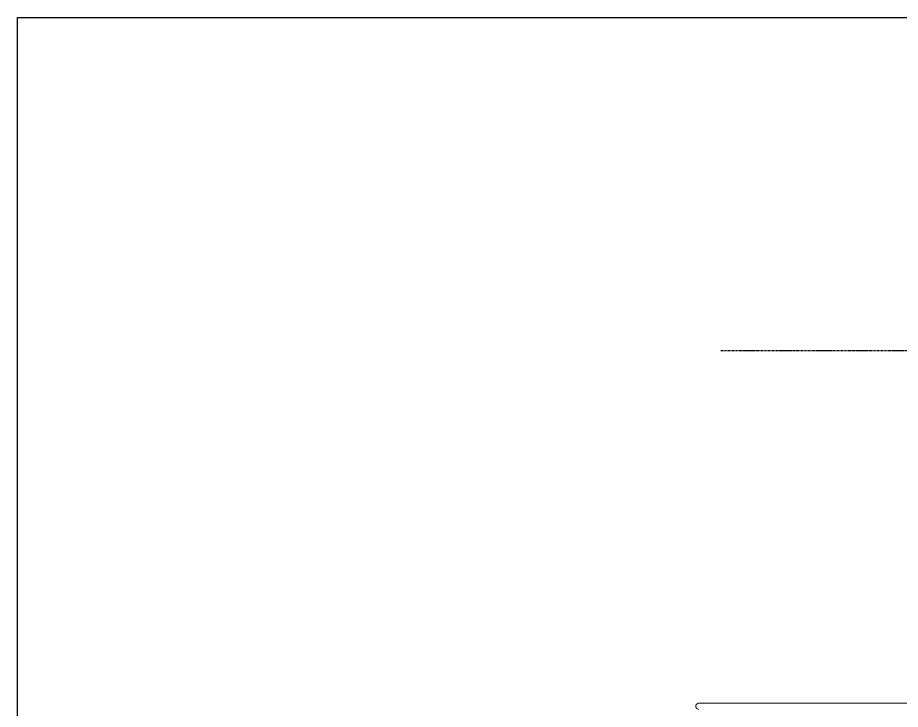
# Model space of a CAD drawing. Header units: millimetres. Extents: x -9575 to 27274, y -4387 to 11354.
# Drawn here: x -9575 to -4177, y 7125 to 11354 of the extents above; entities that cross this region are included whole.
import ezdxf

# ---------------------------------------------------------------- set-up
doc = ezdxf.new("R2010")
doc.units = ezdxf.units.MM
doc.linetypes.add('Grid Line 1_2_', pattern=[22.225, 12.7, -3.175, 3.175, -3.175])
doc.layers.add('A-FLOR-HRAL', color=11, linetype='Continuous', lineweight=9)

# ---------------------------------------------------------------- blocks, each defined once
blk = doc.blocks.new('Top Rail Type - Top Rail_Internal_-435931-North')
at = {"layer": 'A-FLOR-HRAL'}
blk.add_line((8733.6, 7162.8), (-5408.6, 7162.8), dxfattribs=at)
at = {"layer": 'A-FLOR-HRAL', "flags": 128}
for points in [[(-5408.6, 7162.8), (-5413.5, 7162.2), (-5418.1, 7160.2), (-5422.1, 7157.2), (-5425.1, 7153.3), (-5427, 7148.7), (-5427.6, 7143.7)], [(-5427.6, 7143.7), (-5427, 7148.7), (-5425.1, 7153.3), (-5422.1, 7157.2), (-5418.1, 7160.2), (-5413.5, 7162.2), (-5408.6, 7162.8)], [(-5427.6, 7143.7), (-5427, 7138.8), (-5425.1, 7134.2), (-5422.1, 7130.3), (-5418.1, 7127.3), (-5413.5, 7125.3), (-5409.1, 7124.7)], [(-5409.1, 7124.7), (-5413.5, 7125.3), (-5418.1, 7127.3), (-5422.1, 7130.3), (-5425.1, 7134.2), (-5427, 7138.8), (-5427.6, 7143.7)]]:
    blk.add_lwpolyline(points, dxfattribs=at)

msp = doc.modelspace()

# ---------------------------------------------------------------- linework, layer by layer
at = {"linetype": 'Grid Line 1_2_'}
msp.add_line((-5274.3, 9317.9), (18248, 9317.9), dxfattribs=at)
msp.add_lwpolyline([(-9575, 11353.6), (27273.8, 11353.6), (27273.8, -4387.4), (-9575, -4387.4)], close=True)

# ---------------------------------------------------------------- block references
msp.add_blockref('Top Rail Type - Top Rail_Internal_-435931-North', (0, 0))

doc.saveas('drawing.dxf')
